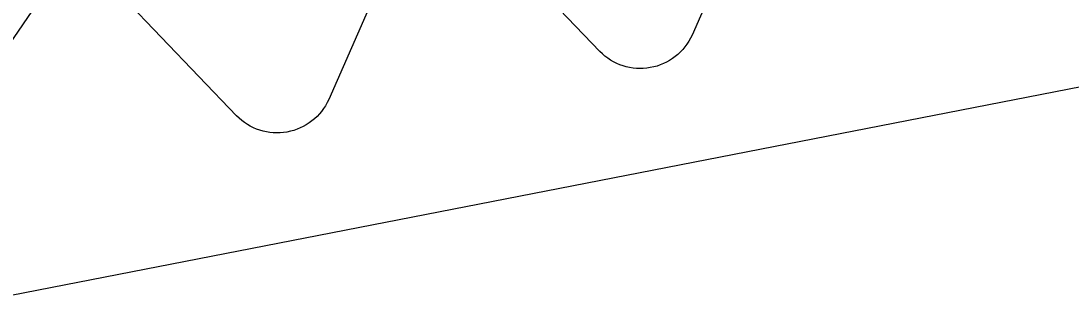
# Model space of a CAD drawing. Header units: millimetres. Extents: x -8689834 to 9420486, y 0 to 166066.
# Drawn here: x -196541.58 to -196535.94, y 105964.69 to 105966.17 of the extents above; entities that cross this region are included whole.
import ezdxf
from ezdxf import colors
from ezdxf.entities.mleader import LeaderData, LeaderLine
from ezdxf.math import Vec2, Vec3

# ---------------------------------------------------------------- set-up
doc = ezdxf.new("R2010")
doc.units = ezdxf.units.MM
doc.header["$MEASUREMENT"] = 0
doc.layers.get('0').update_dxf_attribs({"color": 250, "lineweight": 9})
for name, color, linetype, lineweight in [('_АР ТЕКСТ', 250, 'Continuous', 25), ('АР_Отметки', 250, 'Continuous', 15), ('АР_Размеры', 175, 'Continuous', 9), ('АР_Сущ Несущая стена', 216, 'Continuous', 30)]:
    doc.layers.add(name, color=color, linetype=linetype, lineweight=lineweight)
doc.styles.add('ISOCPEUR', font='isocpeur.ttf', dxfattribs={"width": 0.7})

# ---------------------------------------------------------------- blocks, each defined once
blk = doc.blocks.new('_DotSmall')
at = {"color": 0, "linetype": 'ByBlock', "const_width": 0.5}
blk.add_lwpolyline([(-0.0625, 0, 1), (0.0625, 0, 1)], format="xyb", close=True, dxfattribs=at)

msp = doc.modelspace()

# ---------------------------------------------------------------- linework, layer by layer
at = {"layer": 'АР_Размеры', "color": 5, "ltscale": 150}
msp.add_line((-194483.9919, 106365.9535), (-196545.1886, 105964.0043), dxfattribs=at)
msp.add_line((-194483.9919, 106365.9535), (-196545.1886, 105964.0043), dxfattribs=at)
msp.add_line((-194483.9919, 106365.9535), (-196545.1886, 105964.0043), dxfattribs=at)
msp.add_line((-194483.9919, 106365.9535), (-196545.1886, 105964.0043), dxfattribs=at)
msp.add_line((-194483.9919, 106365.9535), (-196545.1886, 105964.0043), dxfattribs=at)
msp.add_line((-194483.9919, 106365.9535), (-196545.1886, 105964.0043), dxfattribs=at)
msp.add_line((-194483.9919, 106365.9535), (-196545.1886, 105964.0043), dxfattribs=at)
msp.add_line((-194483.9919, 106365.9535), (-196545.1886, 105964.0043), dxfattribs=at)
msp.add_line((-194483.9919, 106365.9535), (-196545.1886, 105964.0043), dxfattribs=at)
msp.add_line((-194483.9919, 106365.9535), (-196545.1886, 105964.0043), dxfattribs=at)
msp.add_line((-194483.9919, 106365.9535), (-196545.1886, 105964.0043), dxfattribs=at)
msp.add_line((-194483.9919, 106365.9535), (-196545.1886, 105964.0043), dxfattribs=at)
msp.add_line((-194483.9919, 106365.9535), (-196545.1886, 105964.0043), dxfattribs=at)
msp.add_line((-194483.9919, 106365.9535), (-196545.1886, 105964.0043), dxfattribs=at)
msp.add_line((-194483.9919, 106365.9535), (-196545.1886, 105964.0043), dxfattribs=at)
msp.add_line((-194483.9919, 106365.9535), (-196545.1886, 105964.0043), dxfattribs=at)
msp.add_line((-194483.9919, 106365.9535), (-196545.1886, 105964.0043), dxfattribs=at)
msp.add_line((-194483.9919, 106365.9535), (-196545.1886, 105964.0043), dxfattribs=at)
msp.add_line((-194483.9919, 106365.9535), (-196545.1886, 105964.0043), dxfattribs=at)
msp.add_line((-194483.9919, 106365.9535), (-196545.1886, 105964.0043), dxfattribs=at)
msp.add_line((-194483.9919, 106365.9535), (-196545.1886, 105964.0043), dxfattribs=at)
msp.add_line((-194483.9919, 106365.9535), (-196545.1886, 105964.0043), dxfattribs=at)
msp.add_line((-194483.9919, 106365.9535), (-196545.1886, 105964.0043), dxfattribs=at)
msp.add_line((-194483.9919, 106365.9535), (-196545.1886, 105964.0043), dxfattribs=at)
msp.add_line((-194483.9919, 106365.9535), (-196545.1886, 105964.0043), dxfattribs=at)
msp.add_line((-194483.9919, 106365.9535), (-196545.1886, 105964.0043), dxfattribs=at)
msp.add_line((-194483.9919, 106365.9535), (-196545.1886, 105964.0043), dxfattribs=at)
msp.add_line((-194483.9919, 106365.9535), (-196545.1886, 105964.0043), dxfattribs=at)
msp.add_line((-194483.9919, 106365.9535), (-196545.1886, 105964.0043), dxfattribs=at)
msp.add_line((-194483.9919, 106365.9535), (-196545.1886, 105964.0043), dxfattribs=at)
msp.add_line((-194483.9919, 106365.9535), (-196545.1886, 105964.0043), dxfattribs=at)
msp.add_line((-194483.9919, 106365.9535), (-196545.1886, 105964.0043), dxfattribs=at)
msp.add_line((-194483.9919, 106365.9535), (-196545.1886, 105964.0043), dxfattribs=at)
msp.add_line((-194483.9919, 106365.9535), (-196545.1886, 105964.0043), dxfattribs=at)
msp.add_line((-194483.9919, 106365.9535), (-196545.1886, 105964.0043), dxfattribs=at)
msp.add_line((-194483.9919, 106365.9535), (-196545.1886, 105964.0043), dxfattribs=at)
msp.add_line((-194483.9919, 106365.9535), (-196545.1886, 105964.0043), dxfattribs=at)
msp.add_line((-194483.9919, 106365.9535), (-196545.1886, 105964.0043), dxfattribs=at)
msp.add_line((-194483.9919, 106365.9535), (-196545.1886, 105964.0043), dxfattribs=at)
msp.add_line((-194483.9919, 106365.9535), (-196545.1886, 105964.0043), dxfattribs=at)
msp.add_line((-194483.9919, 106365.9535), (-196545.1886, 105964.0043), dxfattribs=at)
msp.add_line((-194483.9919, 106365.9535), (-196545.1886, 105964.0043), dxfattribs=at)
msp.add_line((-194483.9919, 106365.9535), (-196545.1886, 105964.0043), dxfattribs=at)
msp.add_line((-194483.9919, 106365.9535), (-196545.1886, 105964.0043), dxfattribs=at)
msp.add_line((-194483.9919, 106365.9535), (-196545.1886, 105964.0043), dxfattribs=at)
msp.add_line((-194483.9919, 106365.9535), (-196545.1886, 105964.0043), dxfattribs=at)
msp.add_line((-194483.9919, 106365.9535), (-196545.1886, 105964.0043), dxfattribs=at)
msp.add_line((-194483.9919, 106365.9535), (-196545.1886, 105964.0043), dxfattribs=at)
msp.add_line((-194483.9919, 106365.9535), (-196545.1886, 105964.0043), dxfattribs=at)
msp.add_line((-194483.9919, 106365.9535), (-196545.1886, 105964.0043), dxfattribs=at)
msp.add_line((-194483.9919, 106365.9535), (-196545.1886, 105964.0043), dxfattribs=at)
msp.add_line((-194483.9919, 106365.9535), (-196545.1886, 105964.0043), dxfattribs=at)
msp.add_line((-194483.9919, 106365.9535), (-196545.1886, 105964.0043), dxfattribs=at)
msp.add_line((-194483.9919, 106365.9535), (-196545.1886, 105964.0043), dxfattribs=at)
msp.add_line((-194483.9919, 106365.9535), (-196545.1886, 105964.0043), dxfattribs=at)
at = {"layer": 'АР_Размеры', "color": 5, "lineweight": 0, "ltscale": 100, "transparency": 33554687}
msp.add_lwpolyline([(-196533.741, 105975.6378), (-196532.4856, 105968.5548, -0.430028), (-196532.7294, 105968.1841), (-196533.4497, 105968.0564, -0.109814), (-196533.5815, 105968.0621), (-196535.7713, 105968.5407, 0.800036), (-196536.0472, 105968.0139, 0.079083), (-196533.3425, 105966.441, -0.348803), (-196533.0221, 105966.0599, -0.436125), (-196533.7921, 105965.6278, -0.038423), (-196535.3162, 105966.3603, 0.086853), (-196537.2917, 105967.0742, 0.346763), (-196537.6265, 105966.9002), (-196537.979, 105966.0947, -0.527877), (-196538.4746, 105966.0069), (-196539.0825, 105966.6421, 0.527877), (-196539.5781, 105966.5543), (-196539.9306, 105965.7488, -0.527877), (-196540.4262, 105965.661), (-196541.0341, 105966.2962, 0.469739), (-196541.5017, 105966.2576), (-196542.5579, 105964.7182, -0.667984)], format="xyb", dxfattribs=at)
msp.add_lwpolyline([(-196533.741, 105975.6378), (-196532.4856, 105968.5548, -0.430028), (-196532.7294, 105968.1841), (-196533.4497, 105968.0564, -0.109814), (-196533.5815, 105968.0621), (-196535.7713, 105968.5407, 0.800036), (-196536.0472, 105968.0139, 0.079083), (-196533.3425, 105966.441, -0.348803), (-196533.0221, 105966.0599, -0.436125), (-196533.7921, 105965.6278, -0.038423), (-196535.3162, 105966.3603, 0.086853), (-196537.2917, 105967.0742, 0.346763), (-196537.6265, 105966.9002), (-196537.979, 105966.0947, -0.527877), (-196538.4746, 105966.0069), (-196539.0825, 105966.6421, 0.527877), (-196539.5781, 105966.5543), (-196539.9306, 105965.7488, -0.527877), (-196540.4262, 105965.661), (-196541.0341, 105966.2962, 0.469739), (-196541.5017, 105966.2576), (-196542.5579, 105964.7182, -0.667984)], format="xyb", dxfattribs=at)
msp.add_lwpolyline([(-196533.741, 105975.6378), (-196532.4856, 105968.5548, -0.430028), (-196532.7294, 105968.1841), (-196533.4497, 105968.0564, -0.109814), (-196533.5815, 105968.0621), (-196535.7713, 105968.5407, 0.800036), (-196536.0472, 105968.0139, 0.079083), (-196533.3425, 105966.441, -0.348803), (-196533.0221, 105966.0599, -0.436125), (-196533.7921, 105965.6278, -0.038423), (-196535.3162, 105966.3603, 0.086853), (-196537.2917, 105967.0742, 0.346763), (-196537.6265, 105966.9002), (-196537.979, 105966.0947, -0.527877), (-196538.4746, 105966.0069), (-196539.0825, 105966.6421, 0.527877), (-196539.5781, 105966.5543), (-196539.9306, 105965.7488, -0.527877), (-196540.4262, 105965.661), (-196541.0341, 105966.2962, 0.469739), (-196541.5017, 105966.2576), (-196542.5579, 105964.7182, -0.667984)], format="xyb", dxfattribs=at)
msp.add_lwpolyline([(-196533.741, 105975.6378), (-196532.4856, 105968.5548, -0.430028), (-196532.7294, 105968.1841), (-196533.4497, 105968.0564, -0.109814), (-196533.5815, 105968.0621), (-196535.7713, 105968.5407, 0.800036), (-196536.0472, 105968.0139, 0.079083), (-196533.3425, 105966.441, -0.348803), (-196533.0221, 105966.0599, -0.436125), (-196533.7921, 105965.6278, -0.038423), (-196535.3162, 105966.3603, 0.086853), (-196537.2917, 105967.0742, 0.346763), (-196537.6265, 105966.9002), (-196537.979, 105966.0947, -0.527877), (-196538.4746, 105966.0069), (-196539.0825, 105966.6421, 0.527877), (-196539.5781, 105966.5543), (-196539.9306, 105965.7488, -0.527877), (-196540.4262, 105965.661), (-196541.0341, 105966.2962, 0.469739), (-196541.5017, 105966.2576), (-196542.5579, 105964.7182, -0.667984)], format="xyb", dxfattribs=at)
msp.add_lwpolyline([(-196533.741, 105975.6378), (-196532.4856, 105968.5548, -0.430028), (-196532.7294, 105968.1841), (-196533.4497, 105968.0564, -0.109814), (-196533.5815, 105968.0621), (-196535.7713, 105968.5407, 0.800036), (-196536.0472, 105968.0139, 0.079083), (-196533.3425, 105966.441, -0.348803), (-196533.0221, 105966.0599, -0.436125), (-196533.7921, 105965.6278, -0.038423), (-196535.3162, 105966.3603, 0.086853), (-196537.2917, 105967.0742, 0.346763), (-196537.6265, 105966.9002), (-196537.979, 105966.0947, -0.527877), (-196538.4746, 105966.0069), (-196539.0825, 105966.6421, 0.527877), (-196539.5781, 105966.5543), (-196539.9306, 105965.7488, -0.527877), (-196540.4262, 105965.661), (-196541.0341, 105966.2962, 0.469739), (-196541.5017, 105966.2576), (-196542.5579, 105964.7182, -0.667984)], format="xyb", dxfattribs=at)
msp.add_lwpolyline([(-196533.741, 105975.6378), (-196532.4856, 105968.5548, -0.430028), (-196532.7294, 105968.1841), (-196533.4497, 105968.0564, -0.109814), (-196533.5815, 105968.0621), (-196535.7713, 105968.5407, 0.800036), (-196536.0472, 105968.0139, 0.079083), (-196533.3425, 105966.441, -0.348803), (-196533.0221, 105966.0599, -0.436125), (-196533.7921, 105965.6278, -0.038423), (-196535.3162, 105966.3603, 0.086853), (-196537.2917, 105967.0742, 0.346763), (-196537.6265, 105966.9002), (-196537.979, 105966.0947, -0.527877), (-196538.4746, 105966.0069), (-196539.0825, 105966.6421, 0.527877), (-196539.5781, 105966.5543), (-196539.9306, 105965.7488, -0.527877), (-196540.4262, 105965.661), (-196541.0341, 105966.2962, 0.469739), (-196541.5017, 105966.2576), (-196542.5579, 105964.7182, -0.667984)], format="xyb", dxfattribs=at)
msp.add_lwpolyline([(-196533.741, 105975.6378), (-196532.4856, 105968.5548, -0.430028), (-196532.7294, 105968.1841), (-196533.4497, 105968.0564, -0.109814), (-196533.5815, 105968.0621), (-196535.7713, 105968.5407, 0.800036), (-196536.0472, 105968.0139, 0.079083), (-196533.3425, 105966.441, -0.348803), (-196533.0221, 105966.0599, -0.436125), (-196533.7921, 105965.6278, -0.038423), (-196535.3162, 105966.3603, 0.086853), (-196537.2917, 105967.0742, 0.346763), (-196537.6265, 105966.9002), (-196537.979, 105966.0947, -0.527877), (-196538.4746, 105966.0069), (-196539.0825, 105966.6421, 0.527877), (-196539.5781, 105966.5543), (-196539.9306, 105965.7488, -0.527877), (-196540.4262, 105965.661), (-196541.0341, 105966.2962, 0.469739), (-196541.5017, 105966.2576), (-196542.5579, 105964.7182, -0.667984)], format="xyb", dxfattribs=at)
msp.add_lwpolyline([(-196533.741, 105975.6378), (-196532.4856, 105968.5548, -0.430028), (-196532.7294, 105968.1841), (-196533.4497, 105968.0564, -0.109814), (-196533.5815, 105968.0621), (-196535.7713, 105968.5407, 0.800036), (-196536.0472, 105968.0139, 0.079083), (-196533.3425, 105966.441, -0.348803), (-196533.0221, 105966.0599, -0.436125), (-196533.7921, 105965.6278, -0.038423), (-196535.3162, 105966.3603, 0.086853), (-196537.2917, 105967.0742, 0.346763), (-196537.6265, 105966.9002), (-196537.979, 105966.0947, -0.527877), (-196538.4746, 105966.0069), (-196539.0825, 105966.6421, 0.527877), (-196539.5781, 105966.5543), (-196539.9306, 105965.7488, -0.527877), (-196540.4262, 105965.661), (-196541.0341, 105966.2962, 0.469739), (-196541.5017, 105966.2576), (-196542.5579, 105964.7182, -0.667984)], format="xyb", dxfattribs=at)
msp.add_lwpolyline([(-196533.741, 105975.6378), (-196532.4856, 105968.5548, -0.430028), (-196532.7294, 105968.1841), (-196533.4497, 105968.0564, -0.109814), (-196533.5815, 105968.0621), (-196535.7713, 105968.5407, 0.800036), (-196536.0472, 105968.0139, 0.079083), (-196533.3425, 105966.441, -0.348803), (-196533.0221, 105966.0599, -0.436125), (-196533.7921, 105965.6278, -0.038423), (-196535.3162, 105966.3603, 0.086853), (-196537.2917, 105967.0742, 0.346763), (-196537.6265, 105966.9002), (-196537.979, 105966.0947, -0.527877), (-196538.4746, 105966.0069), (-196539.0825, 105966.6421, 0.527877), (-196539.5781, 105966.5543), (-196539.9306, 105965.7488, -0.527877), (-196540.4262, 105965.661), (-196541.0341, 105966.2962, 0.469739), (-196541.5017, 105966.2576), (-196542.5579, 105964.7182, -0.667984)], format="xyb", dxfattribs=at)
msp.add_lwpolyline([(-196533.741, 105975.6378), (-196532.4856, 105968.5548, -0.430028), (-196532.7294, 105968.1841), (-196533.4497, 105968.0564, -0.109814), (-196533.5815, 105968.0621), (-196535.7713, 105968.5407, 0.800036), (-196536.0472, 105968.0139, 0.079083), (-196533.3425, 105966.441, -0.348803), (-196533.0221, 105966.0599, -0.436125), (-196533.7921, 105965.6278, -0.038423), (-196535.3162, 105966.3603, 0.086853), (-196537.2917, 105967.0742, 0.346763), (-196537.6265, 105966.9002), (-196537.979, 105966.0947, -0.527877), (-196538.4746, 105966.0069), (-196539.0825, 105966.6421, 0.527877), (-196539.5781, 105966.5543), (-196539.9306, 105965.7488, -0.527877), (-196540.4262, 105965.661), (-196541.0341, 105966.2962, 0.469739), (-196541.5017, 105966.2576), (-196542.5579, 105964.7182, -0.667984)], format="xyb", dxfattribs=at)
msp.add_lwpolyline([(-196533.741, 105975.6378), (-196532.4856, 105968.5548, -0.430028), (-196532.7294, 105968.1841), (-196533.4497, 105968.0564, -0.109814), (-196533.5815, 105968.0621), (-196535.7713, 105968.5407, 0.800036), (-196536.0472, 105968.0139, 0.079083), (-196533.3425, 105966.441, -0.348803), (-196533.0221, 105966.0599, -0.436125), (-196533.7921, 105965.6278, -0.038423), (-196535.3162, 105966.3603, 0.086853), (-196537.2917, 105967.0742, 0.346763), (-196537.6265, 105966.9002), (-196537.979, 105966.0947, -0.527877), (-196538.4746, 105966.0069), (-196539.0825, 105966.6421, 0.527877), (-196539.5781, 105966.5543), (-196539.9306, 105965.7488, -0.527877), (-196540.4262, 105965.661), (-196541.0341, 105966.2962, 0.469739), (-196541.5017, 105966.2576), (-196542.5579, 105964.7182, -0.667984)], format="xyb", dxfattribs=at)
msp.add_lwpolyline([(-196533.741, 105975.6378), (-196532.4856, 105968.5548, -0.430028), (-196532.7294, 105968.1841), (-196533.4497, 105968.0564, -0.109814), (-196533.5815, 105968.0621), (-196535.7713, 105968.5407, 0.800036), (-196536.0472, 105968.0139, 0.079083), (-196533.3425, 105966.441, -0.348803), (-196533.0221, 105966.0599, -0.436125), (-196533.7921, 105965.6278, -0.038423), (-196535.3162, 105966.3603, 0.086853), (-196537.2917, 105967.0742, 0.346763), (-196537.6265, 105966.9002), (-196537.979, 105966.0947, -0.527877), (-196538.4746, 105966.0069), (-196539.0825, 105966.6421, 0.527877), (-196539.5781, 105966.5543), (-196539.9306, 105965.7488, -0.527877), (-196540.4262, 105965.661), (-196541.0341, 105966.2962, 0.469739), (-196541.5017, 105966.2576), (-196542.5579, 105964.7182, -0.667984)], format="xyb", dxfattribs=at)
msp.add_lwpolyline([(-196533.741, 105975.6378), (-196532.4856, 105968.5548, -0.430028), (-196532.7294, 105968.1841), (-196533.4497, 105968.0564, -0.109814), (-196533.5815, 105968.0621), (-196535.7713, 105968.5407, 0.800036), (-196536.0472, 105968.0139, 0.079083), (-196533.3425, 105966.441, -0.348803), (-196533.0221, 105966.0599, -0.436125), (-196533.7921, 105965.6278, -0.038423), (-196535.3162, 105966.3603, 0.086853), (-196537.2917, 105967.0742, 0.346763), (-196537.6265, 105966.9002), (-196537.979, 105966.0947, -0.527877), (-196538.4746, 105966.0069), (-196539.0825, 105966.6421, 0.527877), (-196539.5781, 105966.5543), (-196539.9306, 105965.7488, -0.527877), (-196540.4262, 105965.661), (-196541.0341, 105966.2962, 0.469739), (-196541.5017, 105966.2576), (-196542.5579, 105964.7182, -0.667984)], format="xyb", dxfattribs=at)
msp.add_lwpolyline([(-196533.741, 105975.6378), (-196532.4856, 105968.5548, -0.430028), (-196532.7294, 105968.1841), (-196533.4497, 105968.0564, -0.109814), (-196533.5815, 105968.0621), (-196535.7713, 105968.5407, 0.800036), (-196536.0472, 105968.0139, 0.079083), (-196533.3425, 105966.441, -0.348803), (-196533.0221, 105966.0599, -0.436125), (-196533.7921, 105965.6278, -0.038423), (-196535.3162, 105966.3603, 0.086853), (-196537.2917, 105967.0742, 0.346763), (-196537.6265, 105966.9002), (-196537.979, 105966.0947, -0.527877), (-196538.4746, 105966.0069), (-196539.0825, 105966.6421, 0.527877), (-196539.5781, 105966.5543), (-196539.9306, 105965.7488, -0.527877), (-196540.4262, 105965.661), (-196541.0341, 105966.2962, 0.469739), (-196541.5017, 105966.2576), (-196542.5579, 105964.7182, -0.667984)], format="xyb", dxfattribs=at)
msp.add_lwpolyline([(-196533.741, 105975.6378), (-196532.4856, 105968.5548, -0.430028), (-196532.7294, 105968.1841), (-196533.4497, 105968.0564, -0.109814), (-196533.5815, 105968.0621), (-196535.7713, 105968.5407, 0.800036), (-196536.0472, 105968.0139, 0.079083), (-196533.3425, 105966.441, -0.348803), (-196533.0221, 105966.0599, -0.436125), (-196533.7921, 105965.6278, -0.038423), (-196535.3162, 105966.3603, 0.086853), (-196537.2917, 105967.0742, 0.346763), (-196537.6265, 105966.9002), (-196537.979, 105966.0947, -0.527877), (-196538.4746, 105966.0069), (-196539.0825, 105966.6421, 0.527877), (-196539.5781, 105966.5543), (-196539.9306, 105965.7488, -0.527877), (-196540.4262, 105965.661), (-196541.0341, 105966.2962, 0.469739), (-196541.5017, 105966.2576), (-196542.5579, 105964.7182, -0.667984)], format="xyb", dxfattribs=at)
msp.add_lwpolyline([(-196533.741, 105975.6378), (-196532.4856, 105968.5548, -0.430028), (-196532.7294, 105968.1841), (-196533.4497, 105968.0564, -0.109814), (-196533.5815, 105968.0621), (-196535.7713, 105968.5407, 0.800036), (-196536.0472, 105968.0139, 0.079083), (-196533.3425, 105966.441, -0.348803), (-196533.0221, 105966.0599, -0.436125), (-196533.7921, 105965.6278, -0.038423), (-196535.3162, 105966.3603, 0.086853), (-196537.2917, 105967.0742, 0.346763), (-196537.6265, 105966.9002), (-196537.979, 105966.0947, -0.527877), (-196538.4746, 105966.0069), (-196539.0825, 105966.6421, 0.527877), (-196539.5781, 105966.5543), (-196539.9306, 105965.7488, -0.527877), (-196540.4262, 105965.661), (-196541.0341, 105966.2962, 0.469739), (-196541.5017, 105966.2576), (-196542.5579, 105964.7182, -0.667984)], format="xyb", dxfattribs=at)
msp.add_lwpolyline([(-196533.741, 105975.6378), (-196532.4856, 105968.5548, -0.430028), (-196532.7294, 105968.1841), (-196533.4497, 105968.0564, -0.109814), (-196533.5815, 105968.0621), (-196535.7713, 105968.5407, 0.800036), (-196536.0472, 105968.0139, 0.079083), (-196533.3425, 105966.441, -0.348803), (-196533.0221, 105966.0599, -0.436125), (-196533.7921, 105965.6278, -0.038423), (-196535.3162, 105966.3603, 0.086853), (-196537.2917, 105967.0742, 0.346763), (-196537.6265, 105966.9002), (-196537.979, 105966.0947, -0.527877), (-196538.4746, 105966.0069), (-196539.0825, 105966.6421, 0.527877), (-196539.5781, 105966.5543), (-196539.9306, 105965.7488, -0.527877), (-196540.4262, 105965.661), (-196541.0341, 105966.2962, 0.469739), (-196541.5017, 105966.2576), (-196542.5579, 105964.7182, -0.667984)], format="xyb", dxfattribs=at)
msp.add_lwpolyline([(-196533.741, 105975.6378), (-196532.4856, 105968.5548, -0.430028), (-196532.7294, 105968.1841), (-196533.4497, 105968.0564, -0.109814), (-196533.5815, 105968.0621), (-196535.7713, 105968.5407, 0.800036), (-196536.0472, 105968.0139, 0.079083), (-196533.3425, 105966.441, -0.348803), (-196533.0221, 105966.0599, -0.436125), (-196533.7921, 105965.6278, -0.038423), (-196535.3162, 105966.3603, 0.086853), (-196537.2917, 105967.0742, 0.346763), (-196537.6265, 105966.9002), (-196537.979, 105966.0947, -0.527877), (-196538.4746, 105966.0069), (-196539.0825, 105966.6421, 0.527877), (-196539.5781, 105966.5543), (-196539.9306, 105965.7488, -0.527877), (-196540.4262, 105965.661), (-196541.0341, 105966.2962, 0.469739), (-196541.5017, 105966.2576), (-196542.5579, 105964.7182, -0.667984)], format="xyb", dxfattribs=at)
msp.add_lwpolyline([(-196533.741, 105975.6378), (-196532.4856, 105968.5548, -0.430028), (-196532.7294, 105968.1841), (-196533.4497, 105968.0564, -0.109814), (-196533.5815, 105968.0621), (-196535.7713, 105968.5407, 0.800036), (-196536.0472, 105968.0139, 0.079083), (-196533.3425, 105966.441, -0.348803), (-196533.0221, 105966.0599, -0.436125), (-196533.7921, 105965.6278, -0.038423), (-196535.3162, 105966.3603, 0.086853), (-196537.2917, 105967.0742, 0.346763), (-196537.6265, 105966.9002), (-196537.979, 105966.0947, -0.527877), (-196538.4746, 105966.0069), (-196539.0825, 105966.6421, 0.527877), (-196539.5781, 105966.5543), (-196539.9306, 105965.7488, -0.527877), (-196540.4262, 105965.661), (-196541.0341, 105966.2962, 0.469739), (-196541.5017, 105966.2576), (-196542.5579, 105964.7182, -0.667984)], format="xyb", dxfattribs=at)
msp.add_lwpolyline([(-196533.741, 105975.6378), (-196532.4856, 105968.5548, -0.430028), (-196532.7294, 105968.1841), (-196533.4497, 105968.0564, -0.109814), (-196533.5815, 105968.0621), (-196535.7713, 105968.5407, 0.800036), (-196536.0472, 105968.0139, 0.079083), (-196533.3425, 105966.441, -0.348803), (-196533.0221, 105966.0599, -0.436125), (-196533.7921, 105965.6278, -0.038423), (-196535.3162, 105966.3603, 0.086853), (-196537.2917, 105967.0742, 0.346763), (-196537.6265, 105966.9002), (-196537.979, 105966.0947, -0.527877), (-196538.4746, 105966.0069), (-196539.0825, 105966.6421, 0.527877), (-196539.5781, 105966.5543), (-196539.9306, 105965.7488, -0.527877), (-196540.4262, 105965.661), (-196541.0341, 105966.2962, 0.469739), (-196541.5017, 105966.2576), (-196542.5579, 105964.7182, -0.667984)], format="xyb", dxfattribs=at)
msp.add_lwpolyline([(-196533.741, 105975.6378), (-196532.4856, 105968.5548, -0.430028), (-196532.7294, 105968.1841), (-196533.4497, 105968.0564, -0.109814), (-196533.5815, 105968.0621), (-196535.7713, 105968.5407, 0.800036), (-196536.0472, 105968.0139, 0.079083), (-196533.3425, 105966.441, -0.348803), (-196533.0221, 105966.0599, -0.436125), (-196533.7921, 105965.6278, -0.038423), (-196535.3162, 105966.3603, 0.086853), (-196537.2917, 105967.0742, 0.346763), (-196537.6265, 105966.9002), (-196537.979, 105966.0947, -0.527877), (-196538.4746, 105966.0069), (-196539.0825, 105966.6421, 0.527877), (-196539.5781, 105966.5543), (-196539.9306, 105965.7488, -0.527877), (-196540.4262, 105965.661), (-196541.0341, 105966.2962, 0.469739), (-196541.5017, 105966.2576), (-196542.5579, 105964.7182, -0.667984)], format="xyb", dxfattribs=at)
msp.add_lwpolyline([(-196533.741, 105975.6378), (-196532.4856, 105968.5548, -0.430028), (-196532.7294, 105968.1841), (-196533.4497, 105968.0564, -0.109814), (-196533.5815, 105968.0621), (-196535.7713, 105968.5407, 0.800036), (-196536.0472, 105968.0139, 0.079083), (-196533.3425, 105966.441, -0.348803), (-196533.0221, 105966.0599, -0.436125), (-196533.7921, 105965.6278, -0.038423), (-196535.3162, 105966.3603, 0.086853), (-196537.2917, 105967.0742, 0.346763), (-196537.6265, 105966.9002), (-196537.979, 105966.0947, -0.527877), (-196538.4746, 105966.0069), (-196539.0825, 105966.6421, 0.527877), (-196539.5781, 105966.5543), (-196539.9306, 105965.7488, -0.527877), (-196540.4262, 105965.661), (-196541.0341, 105966.2962, 0.469739), (-196541.5017, 105966.2576), (-196542.5579, 105964.7182, -0.667984)], format="xyb", dxfattribs=at)
msp.add_lwpolyline([(-196533.741, 105975.6378), (-196532.4856, 105968.5548, -0.430028), (-196532.7294, 105968.1841), (-196533.4497, 105968.0564, -0.109814), (-196533.5815, 105968.0621), (-196535.7713, 105968.5407, 0.800036), (-196536.0472, 105968.0139, 0.079083), (-196533.3425, 105966.441, -0.348803), (-196533.0221, 105966.0599, -0.436125), (-196533.7921, 105965.6278, -0.038423), (-196535.3162, 105966.3603, 0.086853), (-196537.2917, 105967.0742, 0.346763), (-196537.6265, 105966.9002), (-196537.979, 105966.0947, -0.527877), (-196538.4746, 105966.0069), (-196539.0825, 105966.6421, 0.527877), (-196539.5781, 105966.5543), (-196539.9306, 105965.7488, -0.527877), (-196540.4262, 105965.661), (-196541.0341, 105966.2962, 0.469739), (-196541.5017, 105966.2576), (-196542.5579, 105964.7182, -0.667984)], format="xyb", dxfattribs=at)
msp.add_lwpolyline([(-196533.741, 105975.6378), (-196532.4856, 105968.5548, -0.430028), (-196532.7294, 105968.1841), (-196533.4497, 105968.0564, -0.109814), (-196533.5815, 105968.0621), (-196535.7713, 105968.5407, 0.800036), (-196536.0472, 105968.0139, 0.079083), (-196533.3425, 105966.441, -0.348803), (-196533.0221, 105966.0599, -0.436125), (-196533.7921, 105965.6278, -0.038423), (-196535.3162, 105966.3603, 0.086853), (-196537.2917, 105967.0742, 0.346763), (-196537.6265, 105966.9002), (-196537.979, 105966.0947, -0.527877), (-196538.4746, 105966.0069), (-196539.0825, 105966.6421, 0.527877), (-196539.5781, 105966.5543), (-196539.9306, 105965.7488, -0.527877), (-196540.4262, 105965.661), (-196541.0341, 105966.2962, 0.469739), (-196541.5017, 105966.2576), (-196542.5579, 105964.7182, -0.667984)], format="xyb", dxfattribs=at)
msp.add_lwpolyline([(-196533.741, 105975.6378), (-196532.4856, 105968.5548, -0.430028), (-196532.7294, 105968.1841), (-196533.4497, 105968.0564, -0.109814), (-196533.5815, 105968.0621), (-196535.7713, 105968.5407, 0.800036), (-196536.0472, 105968.0139, 0.079083), (-196533.3425, 105966.441, -0.348803), (-196533.0221, 105966.0599, -0.436125), (-196533.7921, 105965.6278, -0.038423), (-196535.3162, 105966.3603, 0.086853), (-196537.2917, 105967.0742, 0.346763), (-196537.6265, 105966.9002), (-196537.979, 105966.0947, -0.527877), (-196538.4746, 105966.0069), (-196539.0825, 105966.6421, 0.527877), (-196539.5781, 105966.5543), (-196539.9306, 105965.7488, -0.527877), (-196540.4262, 105965.661), (-196541.0341, 105966.2962, 0.469739), (-196541.5017, 105966.2576), (-196542.5579, 105964.7182, -0.667984)], format="xyb", dxfattribs=at)
msp.add_lwpolyline([(-196533.741, 105975.6378), (-196532.4856, 105968.5548, -0.430028), (-196532.7294, 105968.1841), (-196533.4497, 105968.0564, -0.109814), (-196533.5815, 105968.0621), (-196535.7713, 105968.5407, 0.800036), (-196536.0472, 105968.0139, 0.079083), (-196533.3425, 105966.441, -0.348803), (-196533.0221, 105966.0599, -0.436125), (-196533.7921, 105965.6278, -0.038423), (-196535.3162, 105966.3603, 0.086853), (-196537.2917, 105967.0742, 0.346763), (-196537.6265, 105966.9002), (-196537.979, 105966.0947, -0.527877), (-196538.4746, 105966.0069), (-196539.0825, 105966.6421, 0.527877), (-196539.5781, 105966.5543), (-196539.9306, 105965.7488, -0.527877), (-196540.4262, 105965.661), (-196541.0341, 105966.2962, 0.469739), (-196541.5017, 105966.2576), (-196542.5579, 105964.7182, -0.667984)], format="xyb", dxfattribs=at)
msp.add_lwpolyline([(-196533.741, 105975.6378), (-196532.4856, 105968.5548, -0.430028), (-196532.7294, 105968.1841), (-196533.4497, 105968.0564, -0.109814), (-196533.5815, 105968.0621), (-196535.7713, 105968.5407, 0.800036), (-196536.0472, 105968.0139, 0.079083), (-196533.3425, 105966.441, -0.348803), (-196533.0221, 105966.0599, -0.436125), (-196533.7921, 105965.6278, -0.038423), (-196535.3162, 105966.3603, 0.086853), (-196537.2917, 105967.0742, 0.346763), (-196537.6265, 105966.9002), (-196537.979, 105966.0947, -0.527877), (-196538.4746, 105966.0069), (-196539.0825, 105966.6421, 0.527877), (-196539.5781, 105966.5543), (-196539.9306, 105965.7488, -0.527877), (-196540.4262, 105965.661), (-196541.0341, 105966.2962, 0.469739), (-196541.5017, 105966.2576), (-196542.5579, 105964.7182, -0.667984)], format="xyb", dxfattribs=at)
msp.add_lwpolyline([(-196533.741, 105975.6378), (-196532.4856, 105968.5548, -0.430028), (-196532.7294, 105968.1841), (-196533.4497, 105968.0564, -0.109814), (-196533.5815, 105968.0621), (-196535.7713, 105968.5407, 0.800036), (-196536.0472, 105968.0139, 0.079083), (-196533.3425, 105966.441, -0.348803), (-196533.0221, 105966.0599, -0.436125), (-196533.7921, 105965.6278, -0.038423), (-196535.3162, 105966.3603, 0.086853), (-196537.2917, 105967.0742, 0.346763), (-196537.6265, 105966.9002), (-196537.979, 105966.0947, -0.527877), (-196538.4746, 105966.0069), (-196539.0825, 105966.6421, 0.527877), (-196539.5781, 105966.5543), (-196539.9306, 105965.7488, -0.527877), (-196540.4262, 105965.661), (-196541.0341, 105966.2962, 0.469739), (-196541.5017, 105966.2576), (-196542.5579, 105964.7182, -0.667984)], format="xyb", dxfattribs=at)
msp.add_lwpolyline([(-196533.741, 105975.6378), (-196532.4856, 105968.5548, -0.430028), (-196532.7294, 105968.1841), (-196533.4497, 105968.0564, -0.109814), (-196533.5815, 105968.0621), (-196535.7713, 105968.5407, 0.800036), (-196536.0472, 105968.0139, 0.079083), (-196533.3425, 105966.441, -0.348803), (-196533.0221, 105966.0599, -0.436125), (-196533.7921, 105965.6278, -0.038423), (-196535.3162, 105966.3603, 0.086853), (-196537.2917, 105967.0742, 0.346763), (-196537.6265, 105966.9002), (-196537.979, 105966.0947, -0.527877), (-196538.4746, 105966.0069), (-196539.0825, 105966.6421, 0.527877), (-196539.5781, 105966.5543), (-196539.9306, 105965.7488, -0.527877), (-196540.4262, 105965.661), (-196541.0341, 105966.2962, 0.469739), (-196541.5017, 105966.2576), (-196542.5579, 105964.7182, -0.667984)], format="xyb", dxfattribs=at)
msp.add_lwpolyline([(-196533.741, 105975.6378), (-196532.4856, 105968.5548, -0.430028), (-196532.7294, 105968.1841), (-196533.4497, 105968.0564, -0.109814), (-196533.5815, 105968.0621), (-196535.7713, 105968.5407, 0.800036), (-196536.0472, 105968.0139, 0.079083), (-196533.3425, 105966.441, -0.348803), (-196533.0221, 105966.0599, -0.436125), (-196533.7921, 105965.6278, -0.038423), (-196535.3162, 105966.3603, 0.086853), (-196537.2917, 105967.0742, 0.346763), (-196537.6265, 105966.9002), (-196537.979, 105966.0947, -0.527877), (-196538.4746, 105966.0069), (-196539.0825, 105966.6421, 0.527877), (-196539.5781, 105966.5543), (-196539.9306, 105965.7488, -0.527877), (-196540.4262, 105965.661), (-196541.0341, 105966.2962, 0.469739), (-196541.5017, 105966.2576), (-196542.5579, 105964.7182, -0.667984)], format="xyb", dxfattribs=at)
msp.add_lwpolyline([(-196533.741, 105975.6378), (-196532.4856, 105968.5548, -0.430028), (-196532.7294, 105968.1841), (-196533.4497, 105968.0564, -0.109814), (-196533.5815, 105968.0621), (-196535.7713, 105968.5407, 0.800036), (-196536.0472, 105968.0139, 0.079083), (-196533.3425, 105966.441, -0.348803), (-196533.0221, 105966.0599, -0.436125), (-196533.7921, 105965.6278, -0.038423), (-196535.3162, 105966.3603, 0.086853), (-196537.2917, 105967.0742, 0.346763), (-196537.6265, 105966.9002), (-196537.979, 105966.0947, -0.527877), (-196538.4746, 105966.0069), (-196539.0825, 105966.6421, 0.527877), (-196539.5781, 105966.5543), (-196539.9306, 105965.7488, -0.527877), (-196540.4262, 105965.661), (-196541.0341, 105966.2962, 0.469739), (-196541.5017, 105966.2576), (-196542.5579, 105964.7182, -0.667984)], format="xyb", dxfattribs=at)
msp.add_lwpolyline([(-196533.741, 105975.6378), (-196532.4856, 105968.5548, -0.430028), (-196532.7294, 105968.1841), (-196533.4497, 105968.0564, -0.109814), (-196533.5815, 105968.0621), (-196535.7713, 105968.5407, 0.800036), (-196536.0472, 105968.0139, 0.079083), (-196533.3425, 105966.441, -0.348803), (-196533.0221, 105966.0599, -0.436125), (-196533.7921, 105965.6278, -0.038423), (-196535.3162, 105966.3603, 0.086853), (-196537.2917, 105967.0742, 0.346763), (-196537.6265, 105966.9002), (-196537.979, 105966.0947, -0.527877), (-196538.4746, 105966.0069), (-196539.0825, 105966.6421, 0.527877), (-196539.5781, 105966.5543), (-196539.9306, 105965.7488, -0.527877), (-196540.4262, 105965.661), (-196541.0341, 105966.2962, 0.469739), (-196541.5017, 105966.2576), (-196542.5579, 105964.7182, -0.667984)], format="xyb", dxfattribs=at)
msp.add_lwpolyline([(-196533.741, 105975.6378), (-196532.4856, 105968.5548, -0.430028), (-196532.7294, 105968.1841), (-196533.4497, 105968.0564, -0.109814), (-196533.5815, 105968.0621), (-196535.7713, 105968.5407, 0.800036), (-196536.0472, 105968.0139, 0.079083), (-196533.3425, 105966.441, -0.348803), (-196533.0221, 105966.0599, -0.436125), (-196533.7921, 105965.6278, -0.038423), (-196535.3162, 105966.3603, 0.086853), (-196537.2917, 105967.0742, 0.346763), (-196537.6265, 105966.9002), (-196537.979, 105966.0947, -0.527877), (-196538.4746, 105966.0069), (-196539.0825, 105966.6421, 0.527877), (-196539.5781, 105966.5543), (-196539.9306, 105965.7488, -0.527877), (-196540.4262, 105965.661), (-196541.0341, 105966.2962, 0.469739), (-196541.5017, 105966.2576), (-196542.5579, 105964.7182, -0.667984)], format="xyb", dxfattribs=at)
msp.add_lwpolyline([(-196533.741, 105975.6378), (-196532.4856, 105968.5548, -0.430028), (-196532.7294, 105968.1841), (-196533.4497, 105968.0564, -0.109814), (-196533.5815, 105968.0621), (-196535.7713, 105968.5407, 0.800036), (-196536.0472, 105968.0139, 0.079083), (-196533.3425, 105966.441, -0.348803), (-196533.0221, 105966.0599, -0.436125), (-196533.7921, 105965.6278, -0.038423), (-196535.3162, 105966.3603, 0.086853), (-196537.2917, 105967.0742, 0.346763), (-196537.6265, 105966.9002), (-196537.979, 105966.0947, -0.527877), (-196538.4746, 105966.0069), (-196539.0825, 105966.6421, 0.527877), (-196539.5781, 105966.5543), (-196539.9306, 105965.7488, -0.527877), (-196540.4262, 105965.661), (-196541.0341, 105966.2962, 0.469739), (-196541.5017, 105966.2576), (-196542.5579, 105964.7182, -0.667984)], format="xyb", dxfattribs=at)
msp.add_lwpolyline([(-196533.741, 105975.6378), (-196532.4856, 105968.5548, -0.430028), (-196532.7294, 105968.1841), (-196533.4497, 105968.0564, -0.109814), (-196533.5815, 105968.0621), (-196535.7713, 105968.5407, 0.800036), (-196536.0472, 105968.0139, 0.079083), (-196533.3425, 105966.441, -0.348803), (-196533.0221, 105966.0599, -0.436125), (-196533.7921, 105965.6278, -0.038423), (-196535.3162, 105966.3603, 0.086853), (-196537.2917, 105967.0742, 0.346763), (-196537.6265, 105966.9002), (-196537.979, 105966.0947, -0.527877), (-196538.4746, 105966.0069), (-196539.0825, 105966.6421, 0.527877), (-196539.5781, 105966.5543), (-196539.9306, 105965.7488, -0.527877), (-196540.4262, 105965.661), (-196541.0341, 105966.2962, 0.469739), (-196541.5017, 105966.2576), (-196542.5579, 105964.7182, -0.667984)], format="xyb", dxfattribs=at)
msp.add_lwpolyline([(-196533.741, 105975.6378), (-196532.4856, 105968.5548, -0.430028), (-196532.7294, 105968.1841), (-196533.4497, 105968.0564, -0.109814), (-196533.5815, 105968.0621), (-196535.7713, 105968.5407, 0.800036), (-196536.0472, 105968.0139, 0.079083), (-196533.3425, 105966.441, -0.348803), (-196533.0221, 105966.0599, -0.436125), (-196533.7921, 105965.6278, -0.038423), (-196535.3162, 105966.3603, 0.086853), (-196537.2917, 105967.0742, 0.346763), (-196537.6265, 105966.9002), (-196537.979, 105966.0947, -0.527877), (-196538.4746, 105966.0069), (-196539.0825, 105966.6421, 0.527877), (-196539.5781, 105966.5543), (-196539.9306, 105965.7488, -0.527877), (-196540.4262, 105965.661), (-196541.0341, 105966.2962, 0.469739), (-196541.5017, 105966.2576), (-196542.5579, 105964.7182, -0.667984)], format="xyb", dxfattribs=at)
msp.add_lwpolyline([(-196533.741, 105975.6378), (-196532.4856, 105968.5548, -0.430028), (-196532.7294, 105968.1841), (-196533.4497, 105968.0564, -0.109814), (-196533.5815, 105968.0621), (-196535.7713, 105968.5407, 0.800036), (-196536.0472, 105968.0139, 0.079083), (-196533.3425, 105966.441, -0.348803), (-196533.0221, 105966.0599, -0.436125), (-196533.7921, 105965.6278, -0.038423), (-196535.3162, 105966.3603, 0.086853), (-196537.2917, 105967.0742, 0.346763), (-196537.6265, 105966.9002), (-196537.979, 105966.0947, -0.527877), (-196538.4746, 105966.0069), (-196539.0825, 105966.6421, 0.527877), (-196539.5781, 105966.5543), (-196539.9306, 105965.7488, -0.527877), (-196540.4262, 105965.661), (-196541.0341, 105966.2962, 0.469739), (-196541.5017, 105966.2576), (-196542.5579, 105964.7182, -0.667984)], format="xyb", dxfattribs=at)
msp.add_lwpolyline([(-196533.741, 105975.6378), (-196532.4856, 105968.5548, -0.430028), (-196532.7294, 105968.1841), (-196533.4497, 105968.0564, -0.109814), (-196533.5815, 105968.0621), (-196535.7713, 105968.5407, 0.800036), (-196536.0472, 105968.0139, 0.079083), (-196533.3425, 105966.441, -0.348803), (-196533.0221, 105966.0599, -0.436125), (-196533.7921, 105965.6278, -0.038423), (-196535.3162, 105966.3603, 0.086853), (-196537.2917, 105967.0742, 0.346763), (-196537.6265, 105966.9002), (-196537.979, 105966.0947, -0.527877), (-196538.4746, 105966.0069), (-196539.0825, 105966.6421, 0.527877), (-196539.5781, 105966.5543), (-196539.9306, 105965.7488, -0.527877), (-196540.4262, 105965.661), (-196541.0341, 105966.2962, 0.469739), (-196541.5017, 105966.2576), (-196542.5579, 105964.7182, -0.667984)], format="xyb", dxfattribs=at)
msp.add_lwpolyline([(-196533.741, 105975.6378), (-196532.4856, 105968.5548, -0.430028), (-196532.7294, 105968.1841), (-196533.4497, 105968.0564, -0.109814), (-196533.5815, 105968.0621), (-196535.7713, 105968.5407, 0.800036), (-196536.0472, 105968.0139, 0.079083), (-196533.3425, 105966.441, -0.348803), (-196533.0221, 105966.0599, -0.436125), (-196533.7921, 105965.6278, -0.038423), (-196535.3162, 105966.3603, 0.086853), (-196537.2917, 105967.0742, 0.346763), (-196537.6265, 105966.9002), (-196537.979, 105966.0947, -0.527877), (-196538.4746, 105966.0069), (-196539.0825, 105966.6421, 0.527877), (-196539.5781, 105966.5543), (-196539.9306, 105965.7488, -0.527877), (-196540.4262, 105965.661), (-196541.0341, 105966.2962, 0.469739), (-196541.5017, 105966.2576), (-196542.5579, 105964.7182, -0.667984)], format="xyb", dxfattribs=at)
msp.add_lwpolyline([(-196533.741, 105975.6378), (-196532.4856, 105968.5548, -0.430028), (-196532.7294, 105968.1841), (-196533.4497, 105968.0564, -0.109814), (-196533.5815, 105968.0621), (-196535.7713, 105968.5407, 0.800036), (-196536.0472, 105968.0139, 0.079083), (-196533.3425, 105966.441, -0.348803), (-196533.0221, 105966.0599, -0.436125), (-196533.7921, 105965.6278, -0.038423), (-196535.3162, 105966.3603, 0.086853), (-196537.2917, 105967.0742, 0.346763), (-196537.6265, 105966.9002), (-196537.979, 105966.0947, -0.527877), (-196538.4746, 105966.0069), (-196539.0825, 105966.6421, 0.527877), (-196539.5781, 105966.5543), (-196539.9306, 105965.7488, -0.527877), (-196540.4262, 105965.661), (-196541.0341, 105966.2962, 0.469739), (-196541.5017, 105966.2576), (-196542.5579, 105964.7182, -0.667984)], format="xyb", dxfattribs=at)
msp.add_lwpolyline([(-196533.741, 105975.6378), (-196532.4856, 105968.5548, -0.430028), (-196532.7294, 105968.1841), (-196533.4497, 105968.0564, -0.109814), (-196533.5815, 105968.0621), (-196535.7713, 105968.5407, 0.800036), (-196536.0472, 105968.0139, 0.079083), (-196533.3425, 105966.441, -0.348803), (-196533.0221, 105966.0599, -0.436125), (-196533.7921, 105965.6278, -0.038423), (-196535.3162, 105966.3603, 0.086853), (-196537.2917, 105967.0742, 0.346763), (-196537.6265, 105966.9002), (-196537.979, 105966.0947, -0.527877), (-196538.4746, 105966.0069), (-196539.0825, 105966.6421, 0.527877), (-196539.5781, 105966.5543), (-196539.9306, 105965.7488, -0.527877), (-196540.4262, 105965.661), (-196541.0341, 105966.2962, 0.469739), (-196541.5017, 105966.2576), (-196542.5579, 105964.7182, -0.667984)], format="xyb", dxfattribs=at)
msp.add_lwpolyline([(-196533.741, 105975.6378), (-196532.4856, 105968.5548, -0.430028), (-196532.7294, 105968.1841), (-196533.4497, 105968.0564, -0.109814), (-196533.5815, 105968.0621), (-196535.7713, 105968.5407, 0.800036), (-196536.0472, 105968.0139, 0.079083), (-196533.3425, 105966.441, -0.348803), (-196533.0221, 105966.0599, -0.436125), (-196533.7921, 105965.6278, -0.038423), (-196535.3162, 105966.3603, 0.086853), (-196537.2917, 105967.0742, 0.346763), (-196537.6265, 105966.9002), (-196537.979, 105966.0947, -0.527877), (-196538.4746, 105966.0069), (-196539.0825, 105966.6421, 0.527877), (-196539.5781, 105966.5543), (-196539.9306, 105965.7488, -0.527877), (-196540.4262, 105965.661), (-196541.0341, 105966.2962, 0.469739), (-196541.5017, 105966.2576), (-196542.5579, 105964.7182, -0.667984)], format="xyb", dxfattribs=at)
msp.add_lwpolyline([(-196533.741, 105975.6378), (-196532.4856, 105968.5548, -0.430028), (-196532.7294, 105968.1841), (-196533.4497, 105968.0564, -0.109814), (-196533.5815, 105968.0621), (-196535.7713, 105968.5407, 0.800036), (-196536.0472, 105968.0139, 0.079083), (-196533.3425, 105966.441, -0.348803), (-196533.0221, 105966.0599, -0.436125), (-196533.7921, 105965.6278, -0.038423), (-196535.3162, 105966.3603, 0.086853), (-196537.2917, 105967.0742, 0.346763), (-196537.6265, 105966.9002), (-196537.979, 105966.0947, -0.527877), (-196538.4746, 105966.0069), (-196539.0825, 105966.6421, 0.527877), (-196539.5781, 105966.5543), (-196539.9306, 105965.7488, -0.527877), (-196540.4262, 105965.661), (-196541.0341, 105966.2962, 0.469739), (-196541.5017, 105966.2576), (-196542.5579, 105964.7182, -0.667984)], format="xyb", dxfattribs=at)
msp.add_lwpolyline([(-196533.741, 105975.6378), (-196532.4856, 105968.5548, -0.430028), (-196532.7294, 105968.1841), (-196533.4497, 105968.0564, -0.109814), (-196533.5815, 105968.0621), (-196535.7713, 105968.5407, 0.800036), (-196536.0472, 105968.0139, 0.079083), (-196533.3425, 105966.441, -0.348803), (-196533.0221, 105966.0599, -0.436125), (-196533.7921, 105965.6278, -0.038423), (-196535.3162, 105966.3603, 0.086853), (-196537.2917, 105967.0742, 0.346763), (-196537.6265, 105966.9002), (-196537.979, 105966.0947, -0.527877), (-196538.4746, 105966.0069), (-196539.0825, 105966.6421, 0.527877), (-196539.5781, 105966.5543), (-196539.9306, 105965.7488, -0.527877), (-196540.4262, 105965.661), (-196541.0341, 105966.2962, 0.469739), (-196541.5017, 105966.2576), (-196542.5579, 105964.7182, -0.667984)], format="xyb", dxfattribs=at)
msp.add_lwpolyline([(-196533.741, 105975.6378), (-196532.4856, 105968.5548, -0.430028), (-196532.7294, 105968.1841), (-196533.4497, 105968.0564, -0.109814), (-196533.5815, 105968.0621), (-196535.7713, 105968.5407, 0.800036), (-196536.0472, 105968.0139, 0.079083), (-196533.3425, 105966.441, -0.348803), (-196533.0221, 105966.0599, -0.436125), (-196533.7921, 105965.6278, -0.038423), (-196535.3162, 105966.3603, 0.086853), (-196537.2917, 105967.0742, 0.346763), (-196537.6265, 105966.9002), (-196537.979, 105966.0947, -0.527877), (-196538.4746, 105966.0069), (-196539.0825, 105966.6421, 0.527877), (-196539.5781, 105966.5543), (-196539.9306, 105965.7488, -0.527877), (-196540.4262, 105965.661), (-196541.0341, 105966.2962, 0.469739), (-196541.5017, 105966.2576), (-196542.5579, 105964.7182, -0.667984)], format="xyb", dxfattribs=at)
msp.add_lwpolyline([(-196533.741, 105975.6378), (-196532.4856, 105968.5548, -0.430028), (-196532.7294, 105968.1841), (-196533.4497, 105968.0564, -0.109814), (-196533.5815, 105968.0621), (-196535.7713, 105968.5407, 0.800036), (-196536.0472, 105968.0139, 0.079083), (-196533.3425, 105966.441, -0.348803), (-196533.0221, 105966.0599, -0.436125), (-196533.7921, 105965.6278, -0.038423), (-196535.3162, 105966.3603, 0.086853), (-196537.2917, 105967.0742, 0.346763), (-196537.6265, 105966.9002), (-196537.979, 105966.0947, -0.527877), (-196538.4746, 105966.0069), (-196539.0825, 105966.6421, 0.527877), (-196539.5781, 105966.5543), (-196539.9306, 105965.7488, -0.527877), (-196540.4262, 105965.661), (-196541.0341, 105966.2962, 0.469739), (-196541.5017, 105966.2576), (-196542.5579, 105964.7182, -0.667984)], format="xyb", dxfattribs=at)
msp.add_lwpolyline([(-196533.741, 105975.6378), (-196532.4856, 105968.5548, -0.430028), (-196532.7294, 105968.1841), (-196533.4497, 105968.0564, -0.109814), (-196533.5815, 105968.0621), (-196535.7713, 105968.5407, 0.800036), (-196536.0472, 105968.0139, 0.079083), (-196533.3425, 105966.441, -0.348803), (-196533.0221, 105966.0599, -0.436125), (-196533.7921, 105965.6278, -0.038423), (-196535.3162, 105966.3603, 0.086853), (-196537.2917, 105967.0742, 0.346763), (-196537.6265, 105966.9002), (-196537.979, 105966.0947, -0.527877), (-196538.4746, 105966.0069), (-196539.0825, 105966.6421, 0.527877), (-196539.5781, 105966.5543), (-196539.9306, 105965.7488, -0.527877), (-196540.4262, 105965.661), (-196541.0341, 105966.2962, 0.469739), (-196541.5017, 105966.2576), (-196542.5579, 105964.7182, -0.667984)], format="xyb", dxfattribs=at)
msp.add_lwpolyline([(-196533.741, 105975.6378), (-196532.4856, 105968.5548, -0.430028), (-196532.7294, 105968.1841), (-196533.4497, 105968.0564, -0.109814), (-196533.5815, 105968.0621), (-196535.7713, 105968.5407, 0.800036), (-196536.0472, 105968.0139, 0.079083), (-196533.3425, 105966.441, -0.348803), (-196533.0221, 105966.0599, -0.436125), (-196533.7921, 105965.6278, -0.038423), (-196535.3162, 105966.3603, 0.086853), (-196537.2917, 105967.0742, 0.346763), (-196537.6265, 105966.9002), (-196537.979, 105966.0947, -0.527877), (-196538.4746, 105966.0069), (-196539.0825, 105966.6421, 0.527877), (-196539.5781, 105966.5543), (-196539.9306, 105965.7488, -0.527877), (-196540.4262, 105965.661), (-196541.0341, 105966.2962, 0.469739), (-196541.5017, 105966.2576), (-196542.5579, 105964.7182, -0.667984)], format="xyb", dxfattribs=at)
msp.add_lwpolyline([(-196533.741, 105975.6378), (-196532.4856, 105968.5548, -0.430028), (-196532.7294, 105968.1841), (-196533.4497, 105968.0564, -0.109814), (-196533.5815, 105968.0621), (-196535.7713, 105968.5407, 0.800036), (-196536.0472, 105968.0139, 0.079083), (-196533.3425, 105966.441, -0.348803), (-196533.0221, 105966.0599, -0.436125), (-196533.7921, 105965.6278, -0.038423), (-196535.3162, 105966.3603, 0.086853), (-196537.2917, 105967.0742, 0.346763), (-196537.6265, 105966.9002), (-196537.979, 105966.0947, -0.527877), (-196538.4746, 105966.0069), (-196539.0825, 105966.6421, 0.527877), (-196539.5781, 105966.5543), (-196539.9306, 105965.7488, -0.527877), (-196540.4262, 105965.661), (-196541.0341, 105966.2962, 0.469739), (-196541.5017, 105966.2576), (-196542.5579, 105964.7182, -0.667984)], format="xyb", dxfattribs=at)
msp.add_lwpolyline([(-196533.741, 105975.6378), (-196532.4856, 105968.5548, -0.430028), (-196532.7294, 105968.1841), (-196533.4497, 105968.0564, -0.109814), (-196533.5815, 105968.0621), (-196535.7713, 105968.5407, 0.800036), (-196536.0472, 105968.0139, 0.079083), (-196533.3425, 105966.441, -0.348803), (-196533.0221, 105966.0599, -0.436125), (-196533.7921, 105965.6278, -0.038423), (-196535.3162, 105966.3603, 0.086853), (-196537.2917, 105967.0742, 0.346763), (-196537.6265, 105966.9002), (-196537.979, 105966.0947, -0.527877), (-196538.4746, 105966.0069), (-196539.0825, 105966.6421, 0.527877), (-196539.5781, 105966.5543), (-196539.9306, 105965.7488, -0.527877), (-196540.4262, 105965.661), (-196541.0341, 105966.2962, 0.469739), (-196541.5017, 105966.2576), (-196542.5579, 105964.7182, -0.667984)], format="xyb", dxfattribs=at)
msp.add_lwpolyline([(-196533.741, 105975.6378), (-196532.4856, 105968.5548, -0.430028), (-196532.7294, 105968.1841), (-196533.4497, 105968.0564, -0.109814), (-196533.5815, 105968.0621), (-196535.7713, 105968.5407, 0.800036), (-196536.0472, 105968.0139, 0.079083), (-196533.3425, 105966.441, -0.348803), (-196533.0221, 105966.0599, -0.436125), (-196533.7921, 105965.6278, -0.038423), (-196535.3162, 105966.3603, 0.086853), (-196537.2917, 105967.0742, 0.346763), (-196537.6265, 105966.9002), (-196537.979, 105966.0947, -0.527877), (-196538.4746, 105966.0069), (-196539.0825, 105966.6421, 0.527877), (-196539.5781, 105966.5543), (-196539.9306, 105965.7488, -0.527877), (-196540.4262, 105965.661), (-196541.0341, 105966.2962, 0.469739), (-196541.5017, 105966.2576), (-196542.5579, 105964.7182, -0.667984)], format="xyb", dxfattribs=at)
msp.add_lwpolyline([(-196533.741, 105975.6378), (-196532.4856, 105968.5548, -0.430028), (-196532.7294, 105968.1841), (-196533.4497, 105968.0564, -0.109814), (-196533.5815, 105968.0621), (-196535.7713, 105968.5407, 0.800036), (-196536.0472, 105968.0139, 0.079083), (-196533.3425, 105966.441, -0.348803), (-196533.0221, 105966.0599, -0.436125), (-196533.7921, 105965.6278, -0.038423), (-196535.3162, 105966.3603, 0.086853), (-196537.2917, 105967.0742, 0.346763), (-196537.6265, 105966.9002), (-196537.979, 105966.0947, -0.527877), (-196538.4746, 105966.0069), (-196539.0825, 105966.6421, 0.527877), (-196539.5781, 105966.5543), (-196539.9306, 105965.7488, -0.527877), (-196540.4262, 105965.661), (-196541.0341, 105966.2962, 0.469739), (-196541.5017, 105966.2576), (-196542.5579, 105964.7182, -0.667984)], format="xyb", dxfattribs=at)
msp.add_lwpolyline([(-196533.741, 105975.6378), (-196532.4856, 105968.5548, -0.430028), (-196532.7294, 105968.1841), (-196533.4497, 105968.0564, -0.109814), (-196533.5815, 105968.0621), (-196535.7713, 105968.5407, 0.800036), (-196536.0472, 105968.0139, 0.079083), (-196533.3425, 105966.441, -0.348803), (-196533.0221, 105966.0599, -0.436125), (-196533.7921, 105965.6278, -0.038423), (-196535.3162, 105966.3603, 0.086853), (-196537.2917, 105967.0742, 0.346763), (-196537.6265, 105966.9002), (-196537.979, 105966.0947, -0.527877), (-196538.4746, 105966.0069), (-196539.0825, 105966.6421, 0.527877), (-196539.5781, 105966.5543), (-196539.9306, 105965.7488, -0.527877), (-196540.4262, 105965.661), (-196541.0341, 105966.2962, 0.469739), (-196541.5017, 105966.2576), (-196542.5579, 105964.7182, -0.667984)], format="xyb", dxfattribs=at)
msp.add_lwpolyline([(-196533.741, 105975.6378), (-196532.4856, 105968.5548, -0.430028), (-196532.7294, 105968.1841), (-196533.4497, 105968.0564, -0.109814), (-196533.5815, 105968.0621), (-196535.7713, 105968.5407, 0.800036), (-196536.0472, 105968.0139, 0.079083), (-196533.3425, 105966.441, -0.348803), (-196533.0221, 105966.0599, -0.436125), (-196533.7921, 105965.6278, -0.038423), (-196535.3162, 105966.3603, 0.086853), (-196537.2917, 105967.0742, 0.346763), (-196537.6265, 105966.9002), (-196537.979, 105966.0947, -0.527877), (-196538.4746, 105966.0069), (-196539.0825, 105966.6421, 0.527877), (-196539.5781, 105966.5543), (-196539.9306, 105965.7488, -0.527877), (-196540.4262, 105965.661), (-196541.0341, 105966.2962, 0.469739), (-196541.5017, 105966.2576), (-196542.5579, 105964.7182, -0.667984)], format="xyb", dxfattribs=at)
at = {"layer": 'АР_Сущ Несущая стена', "lineweight": 18, "ltscale": 100}
msp.add_arc((-197116.3547, 115484.5893), 9778.6546, 272.59254797, 356.63539137, dxfattribs=at)

# ---------------------------------------------------------------- leaders
at = {"layer": '_АР ТЕКСТ'}
ml = msp.add_multileader_mtext('Standard', dxfattribs=at)
ml.set_content('{\\W0.8;-2,550}', color=256, style='ISOCPEUR')
ml.set_leader_properties(color=256, linetype='Continuous', lineweight=-1)
ml.set_arrow_properties(name='DOTSMALL')
ml.build(insert=Vec2(0, 0))
ml.multileader.update_dxf_attribs({"has_text_frame": 1, "text_left_attachment_type": 4, "text_right_attachment_type": 4, "dogleg_length": 100, "arrow_head_size": 180})
ctx = ml.context
ctx.base_point, ctx.char_height, ctx.arrow_head_size, ctx.landing_gap_size, ctx.plane_origin = Vec3(-314736.0149, 120073.2763, -1.9618), 250, 180, 50, Vec3(-314255.6815, 117829.2579, -1.9618)
ctx.left_attachment, ctx.right_attachment = 4, 4
notes = []
notes.append((ctx, [(0, (0, 0, 0), (0, 0), (1, 0), 1, [])]))
ctx.mtext.insert, ctx.mtext.width, ctx.mtext.defined_height, ctx.mtext.line_spacing_style, ctx.mtext.flow_direction = Vec3(-314686.0149, 120406.6097, -1.9618), 801.086406, 330.7096, 2, 5
at = {"layer": 'АР_Отметки'}
ml = msp.add_multileader_mtext('Standard', dxfattribs=at)
ml.set_content('{\\W0.8;-2,250}', color=256, style='ISOCPEUR')
ml.set_leader_properties(color=256, linetype='Continuous', lineweight=-1)
ml.set_arrow_properties(name='DOTSMALL')
ml.build(insert=Vec2(0, 0))
ml.multileader.update_dxf_attribs({"has_text_frame": 1, "text_left_attachment_type": 4, "text_right_attachment_type": 4, "dogleg_length": 100, "arrow_head_size": 180})
ctx = ml.context
ctx.base_point, ctx.char_height, ctx.arrow_head_size, ctx.landing_gap_size, ctx.plane_origin = Vec3(-297233.6193, 128352.8589), 250, 180, 50, Vec3(-296855.5361, 126878.8352)
ctx.left_attachment, ctx.right_attachment = 4, 4
notes.append((ctx, [(0, (0, 0, 0), (0, 0), (1, 0), 1, [])]))
ctx.mtext.insert, ctx.mtext.width, ctx.mtext.defined_height, ctx.mtext.line_spacing_style, ctx.mtext.flow_direction = Vec3(-297183.6193, 128686.1922), 769.988959, 343.8884, 2, 5
ml = msp.add_multileader_mtext('Standard', dxfattribs=at)
ml.set_content('{\\W0.8;-2,250}', color=256, style='ISOCPEUR')
ml.set_leader_properties(color=256, linetype='Continuous', lineweight=-1)
ml.set_arrow_properties(name='DOTSMALL')
ml.build(insert=Vec2(0, 0))
ml.multileader.update_dxf_attribs({"has_text_frame": 1, "text_left_attachment_type": 4, "text_right_attachment_type": 4, "dogleg_length": 100, "arrow_head_size": 180})
ctx = ml.context
ctx.base_point, ctx.char_height, ctx.arrow_head_size, ctx.landing_gap_size, ctx.plane_origin = Vec3(-336127.5, 116985.8569, 0), 250, 180, 50, Vec3(-337173.9636, 115928.7627, 0)
ctx.left_attachment, ctx.right_attachment = 4, 4
notes.append((ctx, [(0, (0, 0, 0), (0, 0), (1, 0), 1, [])]))
ctx.mtext.insert, ctx.mtext.width, ctx.mtext.defined_height, ctx.mtext.line_spacing_style, ctx.mtext.flow_direction = Vec3(-336077.5, 117319.1902, 0), 769.988959, 343.8884, 2, 5
ml = msp.add_multileader_mtext('Standard', dxfattribs=at)
ml.set_content('{\\W0.8;-2,650}', color=256, style='ISOCPEUR')
ml.set_leader_properties(color=256, linetype='Continuous', lineweight=-1)
ml.set_arrow_properties(name='DOTSMALL')
ml.build(insert=Vec2(0, 0))
ml.multileader.update_dxf_attribs({"has_text_frame": 1, "text_left_attachment_type": 4, "text_right_attachment_type": 4, "dogleg_length": 100, "arrow_head_size": 180})
ctx = ml.context
ctx.base_point, ctx.char_height, ctx.arrow_head_size, ctx.landing_gap_size, ctx.plane_origin = Vec3(-302139.5, 114233.6667), 250, 180, 50, Vec3(-302336.2564, 112502.8542)
ctx.left_attachment, ctx.right_attachment = 4, 4
notes.append((ctx, [(0, (0, 0, 0), (0, 0), (1, 0), 1, [])]))
ctx.mtext.insert, ctx.mtext.width, ctx.mtext.defined_height, ctx.mtext.line_spacing_style, ctx.mtext.flow_direction = Vec3(-302089.5, 114567), 881.185779, 430.9869, 2, 5
for ctx, leaders in notes:
    for number, flags, end, landing, length, lines in leaders:
        leader = LeaderData()
        leader.index, (leader.has_last_leader_line, leader.has_dogleg_vector, leader.attachment_direction) = number, flags
        leader.last_leader_point, leader.dogleg_vector, leader.dogleg_length = Vec3(end), Vec3(landing), length
        for number, points, colour, breaks in lines:
            line = LeaderLine()
            line.index, line.vertices, line.color, line.breaks = number, Vec3.list(points), colors.encode_raw_color(colour), breaks
            leader.lines.append(line)
        ctx.leaders.append(leader)

doc.saveas('drawing.dxf')
